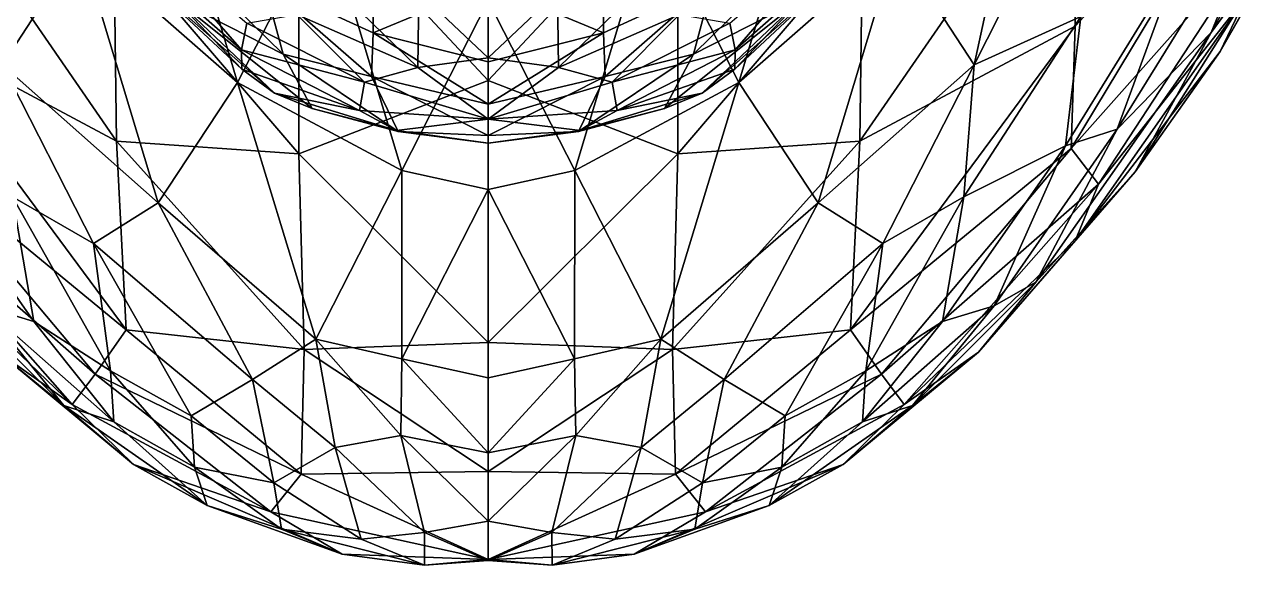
# Model space of a CAD drawing. Extents: x -4.7 to 4.7, y -9.2 to 22.6.
# Drawn here: x -0.36 to 0.6, y -9.237 to -8.816 of the extents above; entities that cross this region are included whole.
import ezdxf

# ---------------------------------------------------------------- set-up
doc = ezdxf.new("R2010")
doc.units = 0
doc.layers.add('BL_WHALE$LWO', color=1, linetype='CONTINUOUS')

msp = doc.modelspace()

# ---------------------------------------------------------------- linework, layer by layer
at = {"layer": 'BL_WHALE$LWO'}
for points in [[(0.456135, -8.81729, -0.105042), (0.45812, -8.6611, -0.26845), (0.609456, -8.55138, -0.252337)], [(0.610319, -8.65117, -0.133726), (0.456135, -8.81729, -0.105042), (0.609456, -8.55138, -0.252337)], [(0.724022, -8.56543, 0.071572), (0.629383, -8.72955, 0.193876), (0.568696, -8.83681, 0.154172)], [(0.589452, -8.79325, 0.071102), (0.724022, -8.56543, 0.071572), (0.568696, -8.83681, 0.154172)], [(0.561853, -8.82224, 0.268686), (0.629383, -8.72955, 0.193876), (0.676571, -8.61468, 0.232336)], [(0.614003, -8.69454, 0.304449), (0.561853, -8.82224, 0.268686), (0.676571, -8.61468, 0.232336)], [(0.489033, -8.62682, 0.414831), (0.414789, -8.67544, 0.421122), (0.377546, -8.84728, 0.418671)], [(0.460405, -8.80963, 0.39903), (0.489033, -8.62682, 0.414831), (0.377546, -8.84728, 0.418671)], [(0, -8.85945, -0.233557), (-0.147153, -8.70168, -0.371453), (0, -8.63672, -0.459902)], [(0.147153, -8.70168, -0.371453), (0, -8.85945, -0.233557), (0, -8.63672, -0.459902)], [(-0.316784, -8.75379, 0.424664), (-0.194824, -8.86097, 0.429667), (-0.254436, -8.66035, 0.413702)], [(-0.194824, -8.86097, 0.429667), (-0.127271, -8.72902, 0.415454), (-0.254436, -8.66035, 0.413702)], [(0.127271, -8.72902, 0.415454), (0.194824, -8.86097, 0.429667), (0.254436, -8.66035, 0.413702)], [(0.194824, -8.86097, 0.429667), (0.316784, -8.75379, 0.424664), (0.254436, -8.66035, 0.413702)], [(0.452933, -8.91237, 0.019079), (0.610319, -8.65117, -0.133726), (0.602468, -8.74385, -0.010172)], [(0.452933, -8.91237, 0.019079), (0.456135, -8.81729, -0.105042), (0.610319, -8.65117, -0.133726)], [(-0.288879, -8.90661, -0.10415), (-0.45812, -8.6611, -0.26845), (-0.290897, -8.74853, -0.264864)], [(-0.45812, -8.6611, -0.26845), (-0.288879, -8.90661, -0.10415), (-0.456135, -8.81729, -0.105042)], [(0.45812, -8.6611, -0.26845), (0.288879, -8.90661, -0.10415), (0.290897, -8.74853, -0.264864)], [(0.288879, -8.90661, -0.10415), (0.45812, -8.6611, -0.26845), (0.456135, -8.81729, -0.105042)], [(-0.316784, -8.75379, 0.424664), (-0.414789, -8.67544, 0.421122), (-0.377546, -8.84728, 0.418671)], [(0.414789, -8.67544, 0.421122), (0.316784, -8.75379, 0.424664), (0.377546, -8.84728, 0.418671)], [(0.48879, -8.89727, 0.336902), (0.614003, -8.69454, 0.304449), (0.536255, -8.76798, 0.365577)], [(0.614003, -8.69454, 0.304449), (0.48879, -8.89727, 0.336902), (0.561853, -8.82224, 0.268686)], [(-0.147153, -8.70168, -0.371453), (-0.147261, -8.91657, -0.136573), (-0.290897, -8.74853, -0.264864)], [(0, -8.85945, -0.233557), (-0.147261, -8.91657, -0.136573), (-0.147153, -8.70168, -0.371453)], [(0.147261, -8.91657, -0.136573), (0, -8.85945, -0.233557), (0.147153, -8.70168, -0.371453)], [(0.147261, -8.91657, -0.136573), (0.147153, -8.70168, -0.371453), (0.290897, -8.74853, -0.264864)], [(-0.127271, -8.72902, 0.415454), (-0.194824, -8.86097, 0.429667), (-0.067252, -8.92939, 0.432033)], [(-0.127271, -8.72902, 0.415454), (-0.067252, -8.92939, 0.432033), (0, -8.79741, 0.42039)], [(0.067252, -8.92939, 0.432033), (0.127271, -8.72902, 0.415454), (0, -8.79741, 0.42039)], [(0.194824, -8.86097, 0.429667), (0.127271, -8.72902, 0.415454), (0.067252, -8.92939, 0.432033)], [(0.629383, -8.72955, 0.193876), (0.502748, -8.93061, 0.227285), (0.568696, -8.83681, 0.154172)], [(0.561853, -8.82224, 0.268686), (0.502748, -8.93061, 0.227285), (0.629383, -8.72955, 0.193876)], [(-0.274851, -8.73998, 1.02053), (-0.191779, -8.83573, 1.03186), (-0.277966, -8.75958, 1.04835)], [(-0.191779, -8.83573, 1.03186), (-0.274851, -8.73998, 1.02053), (-0.187664, -8.81479, 1.00915)], [(-0.258285, -8.74173, 1.19388), (-0.159405, -8.83887, 1.17315), (-0.174284, -8.7831, 1.23305)], [(-0.258285, -8.74173, 1.19388), (-0.24281, -8.79609, 1.13018), (-0.159405, -8.83887, 1.17315)], [(0.159405, -8.83887, 1.17315), (0.258285, -8.74173, 1.19388), (0.174284, -8.7831, 1.23305)], [(0.24281, -8.79609, 1.13018), (0.258285, -8.74173, 1.19388), (0.159405, -8.83887, 1.17315)], [(0.274851, -8.73998, 1.02053), (0.191779, -8.83573, 1.03186), (0.187664, -8.81479, 1.00915)], [(0.191779, -8.83573, 1.03186), (0.274851, -8.73998, 1.02053), (0.277966, -8.75958, 1.04835)], [(0.474237, -8.94008, 0.100537), (0.452933, -8.91237, 0.019079), (0.602468, -8.74385, -0.010172)], [(0.589452, -8.79325, 0.071102), (0.474237, -8.94008, 0.100537), (0.602468, -8.74385, -0.010172)], [(-0.256382, -8.95459, 0.427212), (-0.316784, -8.75379, 0.424664), (-0.377546, -8.84728, 0.418671)], [(-0.316784, -8.75379, 0.424664), (-0.256382, -8.95459, 0.427212), (-0.194824, -8.86097, 0.429667)], [(-0.147261, -8.91657, -0.136573), (-0.288879, -8.90661, -0.10415), (-0.290897, -8.74853, -0.264864)], [(0.288879, -8.90661, -0.10415), (0.147261, -8.91657, -0.136573), (0.290897, -8.74853, -0.264864)], [(0.256382, -8.95459, 0.427212), (0.316784, -8.75379, 0.424664), (0.194824, -8.86097, 0.429667)], [(0.316784, -8.75379, 0.424664), (0.256382, -8.95459, 0.427212), (0.377546, -8.84728, 0.418671)], [(-0.269597, -8.77755, 1.10157), (-0.277966, -8.75958, 1.04835), (-0.191609, -8.85074, 1.05891)], [(-0.277966, -8.75958, 1.04835), (-0.191779, -8.83573, 1.03186), (-0.191609, -8.85074, 1.05891)], [(-0.089551, -8.82236, 1.24945), (-0.090028, -8.76049, 1.31963), (-0.174284, -8.7831, 1.23305)], [(0, -8.78505, 1.32427), (-0.090028, -8.76049, 1.31963), (-0.089551, -8.82236, 1.24945)], [(0.090028, -8.76049, 1.31963), (0, -8.78505, 1.32427), (0.089551, -8.82236, 1.24945)], [(0.090028, -8.76049, 1.31963), (0.089551, -8.82236, 1.24945), (0.174284, -8.7831, 1.23305)], [(0.277966, -8.75958, 1.04835), (0.269597, -8.77755, 1.10157), (0.191609, -8.85074, 1.05891)], [(0.191779, -8.83573, 1.03186), (0.277966, -8.75958, 1.04835), (0.191609, -8.85074, 1.05891)], [(0.448672, -8.91026, 0.375248), (0.48879, -8.89727, 0.336902), (0.536255, -8.76798, 0.365577)], [(0.460405, -8.80963, 0.39903), (0.448672, -8.91026, 0.375248), (0.536255, -8.76798, 0.365577)], [(-0.16612, -8.8693, 1.08298), (-0.269597, -8.77755, 1.10157), (-0.191609, -8.85074, 1.05891)], [(-0.269597, -8.77755, 1.10157), (-0.16612, -8.8693, 1.08298), (-0.24281, -8.79609, 1.13018)], [(-0.090768, -8.85642, 1.19454), (-0.089551, -8.82236, 1.24945), (-0.174284, -8.7831, 1.23305)], [(-0.159405, -8.83887, 1.17315), (-0.090768, -8.85642, 1.19454), (-0.174284, -8.7831, 1.23305)], [(0, -8.78505, 1.32427), (-0.089551, -8.82236, 1.24945), (0, -8.84501, 1.25357)], [(0, -8.84181, 0.99344), (-0.053934, -8.79072, 0.973703), (0, -8.78237, 0.972309)], [(0.053934, -8.79072, 0.973703), (0, -8.84181, 0.99344), (0, -8.78237, 0.972309)], [(0.089551, -8.82236, 1.24945), (0, -8.78505, 1.32427), (0, -8.84501, 1.25357)], [(0.089551, -8.82236, 1.24945), (0.090768, -8.85642, 1.19454), (0.174284, -8.7831, 1.23305)], [(0.090768, -8.85642, 1.19454), (0.159405, -8.83887, 1.17315), (0.174284, -8.7831, 1.23305)], [(0.269597, -8.77755, 1.10157), (0.16612, -8.8693, 1.08298), (0.191609, -8.85074, 1.05891)], [(0.16612, -8.8693, 1.08298), (0.269597, -8.77755, 1.10157), (0.24281, -8.79609, 1.13018)], [(-0.053934, -8.79072, 0.973703), (-0.054654, -8.84943, 0.997734), (-0.107696, -8.79787, 0.978209)], [(-0.054654, -8.84943, 0.997734), (-0.053934, -8.79072, 0.973703), (0, -8.84181, 0.99344)], [(0.053934, -8.79072, 0.973703), (0.054654, -8.84943, 0.997734), (0, -8.84181, 0.99344)], [(0.054654, -8.84943, 0.997734), (0.053934, -8.79072, 0.973703), (0.107696, -8.79787, 0.978209)], [(0.45599, -8.98421, 0.185372), (0.589452, -8.79325, 0.071102), (0.568696, -8.83681, 0.154172)], [(0.474237, -8.94008, 0.100537), (0.589452, -8.79325, 0.071102), (0.45599, -8.98421, 0.185372)], [(-0.159405, -8.83887, 1.17315), (-0.24281, -8.79609, 1.13018), (-0.136856, -8.88114, 1.10747)], [(-0.24281, -8.79609, 1.13018), (-0.16612, -8.8693, 1.08298), (-0.136856, -8.88114, 1.10747)], [(-0.054654, -8.84943, 0.997734), (-0.148652, -8.80817, 0.990422), (-0.107696, -8.79787, 0.978209)], [(-0.067252, -8.92939, 0.432033), (0, -8.94432, 0.434058), (0, -8.79741, 0.42039)], [(0, -8.94432, 0.434058), (0.067252, -8.92939, 0.432033), (0, -8.79741, 0.42039)], [(0.148652, -8.80817, 0.990422), (0.054654, -8.84943, 0.997734), (0.107696, -8.79787, 0.978209)], [(0.24281, -8.79609, 1.13018), (0.159405, -8.83887, 1.17315), (0.136856, -8.88114, 1.10747)], [(0.16612, -8.8693, 1.08298), (0.24281, -8.79609, 1.13018), (0.136856, -8.88114, 1.10747)], [(-0.148652, -8.80817, 0.990422), (-0.096261, -8.86071, 1.01173), (-0.187664, -8.81479, 1.00915)], [(-0.096261, -8.86071, 1.01173), (-0.148652, -8.80817, 0.990422), (-0.054654, -8.84943, 0.997734)], [(0.148652, -8.80817, 0.990422), (0.096261, -8.86071, 1.01173), (0.054654, -8.84943, 0.997734)], [(0.096261, -8.86071, 1.01173), (0.148652, -8.80817, 0.990422), (0.187664, -8.81479, 1.00915)], [(0.369593, -8.95, 0.404787), (0.460405, -8.80963, 0.39903), (0.377546, -8.84728, 0.418671)], [(0.460405, -8.80963, 0.39903), (0.369593, -8.95, 0.404787), (0.448672, -8.91026, 0.375248)], [(-0.456135, -8.81729, -0.105042), (-0.288879, -8.90661, -0.10415), (-0.28148, -9.05351, 0.065665)], [(-0.452933, -8.91237, 0.019079), (-0.456135, -8.81729, -0.105042), (-0.28148, -9.05351, 0.065665)], [(-0.096261, -8.86071, 1.01173), (-0.191779, -8.83573, 1.03186), (-0.187664, -8.81479, 1.00915)], [(-0.089551, -8.82236, 1.24945), (-0.090768, -8.85642, 1.19454), (0, -8.87781, 1.1998)], [(-0.089551, -8.82236, 1.24945), (0, -8.87781, 1.1998), (0, -8.84501, 1.25357)], [(0, -8.87781, 1.1998), (0.089551, -8.82236, 1.24945), (0, -8.84501, 1.25357)], [(0.090768, -8.85642, 1.19454), (0.089551, -8.82236, 1.24945), (0, -8.87781, 1.1998)], [(0.191779, -8.83573, 1.03186), (0.096261, -8.86071, 1.01173), (0.187664, -8.81479, 1.00915)], [(0.288879, -8.90661, -0.10415), (0.456135, -8.81729, -0.105042), (0.28148, -9.05351, 0.065665)], [(0.456135, -8.81729, -0.105042), (0.452933, -8.91237, 0.019079), (0.28148, -9.05351, 0.065665)], [(0.502748, -8.93061, 0.227285), (0.561853, -8.82224, 0.268686), (0.425608, -9.01632, 0.298777)], [(0.561853, -8.82224, 0.268686), (0.48879, -8.89727, 0.336902), (0.425608, -9.01632, 0.298777)], [(-0.191779, -8.83573, 1.03186), (-0.100137, -8.88282, 1.03883), (-0.191609, -8.85074, 1.05891)], [(-0.100137, -8.88282, 1.03883), (-0.191779, -8.83573, 1.03186), (-0.096261, -8.86071, 1.01173)], [(-0.070094, -8.89915, 1.12658), (-0.159405, -8.83887, 1.17315), (-0.136856, -8.88114, 1.10747)], [(-0.159405, -8.83887, 1.17315), (-0.070094, -8.89915, 1.12658), (-0.090768, -8.85642, 1.19454)], [(-0.054654, -8.84943, 0.997734), (0, -8.84181, 0.99344), (0, -8.88956, 1.03063)], [(0, -8.84181, 0.99344), (0.054654, -8.84943, 0.997734), (0, -8.88956, 1.03063)], [(0.159405, -8.83887, 1.17315), (0.070094, -8.89915, 1.12658), (0.136856, -8.88114, 1.10747)], [(0.070094, -8.89915, 1.12658), (0.159405, -8.83887, 1.17315), (0.090768, -8.85642, 1.19454)], [(0.191779, -8.83573, 1.03186), (0.100137, -8.88282, 1.03883), (0.096261, -8.86071, 1.01173)], [(0.100137, -8.88282, 1.03883), (0.191779, -8.83573, 1.03186), (0.191609, -8.85074, 1.05891)], [(0.502748, -8.93061, 0.227285), (0.45599, -8.98421, 0.185372), (0.568696, -8.83681, 0.154172)], [(-0.306697, -8.98616, 0.417128), (-0.256382, -8.95459, 0.427212), (-0.377546, -8.84728, 0.418671)], [(-0.369593, -8.95, 0.404787), (-0.306697, -8.98616, 0.417128), (-0.377546, -8.84728, 0.418671)], [(-0.100137, -8.88282, 1.03883), (-0.16612, -8.8693, 1.08298), (-0.191609, -8.85074, 1.05891)], [(-0.096261, -8.86071, 1.01173), (-0.054654, -8.84943, 0.997734), (0, -8.88956, 1.03063)], [(0.054654, -8.84943, 0.997734), (0.096261, -8.86071, 1.01173), (0, -8.88956, 1.03063)], [(0.16612, -8.8693, 1.08298), (0.100137, -8.88282, 1.03883), (0.191609, -8.85074, 1.05891)], [(0.256382, -8.95459, 0.427212), (0.306697, -8.98616, 0.417128), (0.377546, -8.84728, 0.418671)], [(0.306697, -8.98616, 0.417128), (0.369593, -8.95, 0.404787), (0.377546, -8.84728, 0.418671)], [(-0.194824, -8.86097, 0.429667), (-0.256382, -8.95459, 0.427212), (-0.133989, -9.06078, 0.426825)], [(-0.067252, -8.92939, 0.432033), (-0.194824, -8.86097, 0.429667), (-0.133989, -9.06078, 0.426825)], [(-0.147261, -8.91657, -0.136573), (0, -8.85945, -0.233557), (0, -9.06325, 0.010868)], [(-0.100137, -8.88282, 1.03883), (-0.096261, -8.86071, 1.01173), (0, -8.88956, 1.03063)], [(0, -8.87781, 1.1998), (-0.090768, -8.85642, 1.19454), (0, -8.9023, 1.14184)], [(-0.090768, -8.85642, 1.19454), (-0.070094, -8.89915, 1.12658), (0, -8.9023, 1.14184)], [(0.090768, -8.85642, 1.19454), (0, -8.87781, 1.1998), (0, -8.9023, 1.14184)], [(0.070094, -8.89915, 1.12658), (0.090768, -8.85642, 1.19454), (0, -8.9023, 1.14184)], [(0, -8.85945, -0.233557), (0.147261, -8.91657, -0.136573), (0, -9.06325, 0.010868)], [(0.096261, -8.86071, 1.01173), (0.100137, -8.88282, 1.03883), (0, -8.88956, 1.03063)], [(0.194824, -8.86097, 0.429667), (0.067252, -8.92939, 0.432033), (0.133989, -9.06078, 0.426825)], [(0.256382, -8.95459, 0.427212), (0.194824, -8.86097, 0.429667), (0.133989, -9.06078, 0.426825)], [(-0.16612, -8.8693, 1.08298), (-0.071385, -8.89844, 1.06631), (-0.136856, -8.88114, 1.10747)], [(-0.071385, -8.89844, 1.06631), (-0.16612, -8.8693, 1.08298), (-0.100137, -8.88282, 1.03883)], [(0.071385, -8.89844, 1.06631), (0.16612, -8.8693, 1.08298), (0.136856, -8.88114, 1.10747)], [(0.16612, -8.8693, 1.08298), (0.071385, -8.89844, 1.06631), (0.100137, -8.88282, 1.03883)], [(-0.071385, -8.89844, 1.06631), (-0.070094, -8.89915, 1.12658), (-0.136856, -8.88114, 1.10747)], [(0.070094, -8.89915, 1.12658), (0.071385, -8.89844, 1.06631), (0.136856, -8.88114, 1.10747)], [(-0.071385, -8.89844, 1.06631), (-0.100137, -8.88282, 1.03883), (0, -8.88956, 1.03063)], [(0, -8.90831, 1.08441), (-0.071385, -8.89844, 1.06631), (0, -8.88956, 1.03063)], [(0.100137, -8.88282, 1.03883), (0.071385, -8.89844, 1.06631), (0, -8.88956, 1.03063)], [(0.071385, -8.89844, 1.06631), (0, -8.90831, 1.08441), (0, -8.88956, 1.03063)], [(0, -8.90831, 1.08441), (-0.070094, -8.89915, 1.12658), (-0.071385, -8.89844, 1.06631)], [(-0.070094, -8.89915, 1.12658), (0, -8.90831, 1.08441), (0, -8.9023, 1.14184)], [(0.070094, -8.89915, 1.12658), (0, -8.90831, 1.08441), (0.071385, -8.89844, 1.06631)], [(0, -8.90831, 1.08441), (0.070094, -8.89915, 1.12658), (0, -8.9023, 1.14184)], [(0.48879, -8.89727, 0.336902), (0.393208, -9.03472, 0.339935), (0.425608, -9.01632, 0.298777)], [(0.48879, -8.89727, 0.336902), (0.448672, -8.91026, 0.375248), (0.393208, -9.03472, 0.339935)], [(-0.288879, -8.90661, -0.10415), (-0.143126, -9.06876, 0.03048), (-0.28148, -9.05351, 0.065665)], [(-0.143126, -9.06876, 0.03048), (-0.288879, -8.90661, -0.10415), (-0.147261, -8.91657, -0.136573)], [(0.143126, -9.06876, 0.03048), (0.288879, -8.90661, -0.10415), (0.28148, -9.05351, 0.065665)], [(0.288879, -8.90661, -0.10415), (0.143126, -9.06876, 0.03048), (0.147261, -8.91657, -0.136573)], [(-0.452933, -8.91237, 0.019079), (-0.305526, -9.08787, 0.140863), (-0.474237, -8.94008, 0.100537)], [(-0.305526, -9.08787, 0.140863), (-0.452933, -8.91237, 0.019079), (-0.28148, -9.05351, 0.065665)], [(-0.448672, -8.91026, 0.375248), (-0.393208, -9.03472, 0.339935), (-0.353016, -9.04707, 0.375469)], [(-0.369593, -8.95, 0.404787), (-0.448672, -8.91026, 0.375248), (-0.353016, -9.04707, 0.375469)], [(-0.143126, -9.06876, 0.03048), (-0.147261, -8.91657, -0.136573), (0, -9.06325, 0.010868)], [(0.147261, -8.91657, -0.136573), (0.143126, -9.06876, 0.03048), (0, -9.06325, 0.010868)], [(0.452933, -8.91237, 0.019079), (0.305526, -9.08787, 0.140863), (0.28148, -9.05351, 0.065665)], [(0.305526, -9.08787, 0.140863), (0.452933, -8.91237, 0.019079), (0.474237, -8.94008, 0.100537)], [(0.393208, -9.03472, 0.339935), (0.448672, -8.91026, 0.375248), (0.353016, -9.04707, 0.375469)], [(0.448672, -8.91026, 0.375248), (0.369593, -8.95, 0.404787), (0.353016, -9.04707, 0.375469)], [(-0.067039, -9.07595, 0.430802), (-0.067252, -8.92939, 0.432033), (-0.133989, -9.06078, 0.426825)], [(-0.067252, -8.92939, 0.432033), (-0.067039, -9.07595, 0.430802), (0, -8.94432, 0.434058)], [(0.067039, -9.07595, 0.430802), (0.067252, -8.92939, 0.432033), (0, -8.94432, 0.434058)], [(0.067252, -8.92939, 0.432033), (0.067039, -9.07595, 0.430802), (0.133989, -9.06078, 0.426825)], [(0.380939, -9.07091, 0.260001), (0.502748, -8.93061, 0.227285), (0.425608, -9.01632, 0.298777)], [(0.380939, -9.07091, 0.260001), (0.45599, -8.98421, 0.185372), (0.502748, -8.93061, 0.227285)], [(-0.45599, -8.98421, 0.185372), (-0.474237, -8.94008, 0.100537), (-0.32328, -9.11162, 0.22144)], [(-0.474237, -8.94008, 0.100537), (-0.305526, -9.08787, 0.140863), (-0.32328, -9.11162, 0.22144)], [(0, -8.94432, 0.434058), (-0.067039, -9.07595, 0.430802), (0, -9.09083, 0.432372)], [(0.067039, -9.07595, 0.430802), (0, -8.94432, 0.434058), (0, -9.09083, 0.432372)], [(0.305526, -9.08787, 0.140863), (0.474237, -8.94008, 0.100537), (0.32328, -9.11162, 0.22144)], [(0.474237, -8.94008, 0.100537), (0.45599, -8.98421, 0.185372), (0.32328, -9.11162, 0.22144)], [(-0.293518, -9.08534, 0.390842), (-0.369593, -8.95, 0.404787), (-0.353016, -9.04707, 0.375469)], [(-0.293518, -9.08534, 0.390842), (-0.306697, -8.98616, 0.417128), (-0.369593, -8.95, 0.404787)], [(-0.183246, -9.09201, 0.418264), (-0.256382, -8.95459, 0.427212), (-0.306697, -8.98616, 0.417128)], [(-0.256382, -8.95459, 0.427212), (-0.183246, -9.09201, 0.418264), (-0.133989, -9.06078, 0.426825)], [(0.183246, -9.09201, 0.418264), (0.256382, -8.95459, 0.427212), (0.133989, -9.06078, 0.426825)], [(0.256382, -8.95459, 0.427212), (0.183246, -9.09201, 0.418264), (0.306697, -8.98616, 0.417128)], [(0.369593, -8.95, 0.404787), (0.293518, -9.08534, 0.390842), (0.353016, -9.04707, 0.375469)], [(0.306697, -8.98616, 0.417128), (0.293518, -9.08534, 0.390842), (0.369593, -8.95, 0.404787)], [(-0.380939, -9.07091, 0.260001), (-0.45599, -8.98421, 0.185372), (-0.32328, -9.11162, 0.22144)], [(-0.183246, -9.09201, 0.418264), (-0.306697, -8.98616, 0.417128), (-0.230758, -9.12022, 0.400255)], [(-0.306697, -8.98616, 0.417128), (-0.293518, -9.08534, 0.390842), (-0.230758, -9.12022, 0.400255)], [(0.306697, -8.98616, 0.417128), (0.183246, -9.09201, 0.418264), (0.230758, -9.12022, 0.400255)], [(0.293518, -9.08534, 0.390842), (0.306697, -8.98616, 0.417128), (0.230758, -9.12022, 0.400255)], [(0.45599, -8.98421, 0.185372), (0.380939, -9.07091, 0.260001), (0.32328, -9.11162, 0.22144)], [(-0.329745, -9.11228, 0.323634), (-0.393208, -9.03472, 0.339935), (-0.425608, -9.01632, 0.298777)], [(-0.380939, -9.07091, 0.260001), (-0.329745, -9.11228, 0.323634), (-0.425608, -9.01632, 0.298777)], [(0.393208, -9.03472, 0.339935), (0.329745, -9.11228, 0.323634), (0.425608, -9.01632, 0.298777)], [(0.329745, -9.11228, 0.323634), (0.380939, -9.07091, 0.260001), (0.425608, -9.01632, 0.298777)], [(-0.393208, -9.03472, 0.339935), (-0.290937, -9.12509, 0.363145), (-0.353016, -9.04707, 0.375469)], [(-0.393208, -9.03472, 0.339935), (-0.329745, -9.11228, 0.323634), (-0.290937, -9.12509, 0.363145)], [(0.290937, -9.12509, 0.363145), (0.393208, -9.03472, 0.339935), (0.353016, -9.04707, 0.375469)], [(0.329745, -9.11228, 0.323634), (0.393208, -9.03472, 0.339935), (0.290937, -9.12509, 0.363145)], [(-0.290937, -9.12509, 0.363145), (-0.293518, -9.08534, 0.390842), (-0.353016, -9.04707, 0.375469)], [(-0.145459, -9.16571, 0.162451), (-0.305526, -9.08787, 0.140863), (-0.28148, -9.05351, 0.065665)], [(-0.143126, -9.06876, 0.03048), (-0.145459, -9.16571, 0.162451), (-0.28148, -9.05351, 0.065665)], [(0.145459, -9.16571, 0.162451), (0.143126, -9.06876, 0.03048), (0.28148, -9.05351, 0.065665)], [(0.305526, -9.08787, 0.140863), (0.145459, -9.16571, 0.162451), (0.28148, -9.05351, 0.065665)], [(0.293518, -9.08534, 0.390842), (0.290937, -9.12509, 0.363145), (0.353016, -9.04707, 0.375469)], [(-0.183246, -9.09201, 0.418264), (-0.118926, -9.14502, 0.415039), (-0.133989, -9.06078, 0.426825)], [(0, -9.16359, 0.137252), (-0.143126, -9.06876, 0.03048), (0, -9.06325, 0.010868)], [(-0.067937, -9.13574, 0.421009), (-0.067039, -9.07595, 0.430802), (-0.133989, -9.06078, 0.426825)], [(-0.118926, -9.14502, 0.415039), (-0.067937, -9.13574, 0.421009), (-0.133989, -9.06078, 0.426825)], [(0.143126, -9.06876, 0.03048), (0, -9.16359, 0.137252), (0, -9.06325, 0.010868)], [(0.067039, -9.07595, 0.430802), (0.067937, -9.13574, 0.421009), (0.133989, -9.06078, 0.426825)], [(0.067937, -9.13574, 0.421009), (0.118926, -9.14502, 0.415039), (0.133989, -9.06078, 0.426825)], [(0.118926, -9.14502, 0.415039), (0.183246, -9.09201, 0.418264), (0.133989, -9.06078, 0.426825)], [(-0.275707, -9.15812, 0.282266), (-0.380939, -9.07091, 0.260001), (-0.32328, -9.11162, 0.22144)], [(-0.380939, -9.07091, 0.260001), (-0.275707, -9.15812, 0.282266), (-0.329745, -9.11228, 0.323634)], [(-0.145459, -9.16571, 0.162451), (-0.143126, -9.06876, 0.03048), (0, -9.16359, 0.137252)], [(0.143126, -9.06876, 0.03048), (0.145459, -9.16571, 0.162451), (0, -9.16359, 0.137252)], [(0.380939, -9.07091, 0.260001), (0.275707, -9.15812, 0.282266), (0.32328, -9.11162, 0.22144)], [(0.275707, -9.15812, 0.282266), (0.380939, -9.07091, 0.260001), (0.329745, -9.11228, 0.323634)], [(-0.067039, -9.07595, 0.430802), (-0.067937, -9.13574, 0.421009), (0, -9.14925, 0.421598)], [(-0.067039, -9.07595, 0.430802), (0, -9.14925, 0.421598), (0, -9.09083, 0.432372)], [(0, -9.14925, 0.421598), (0.067039, -9.07595, 0.430802), (0, -9.09083, 0.432372)], [(0.067937, -9.13574, 0.421009), (0.067039, -9.07595, 0.430802), (0, -9.14925, 0.421598)], [(-0.305526, -9.08787, 0.140863), (-0.168835, -9.19507, 0.24398), (-0.32328, -9.11162, 0.22144)], [(-0.168835, -9.19507, 0.24398), (-0.305526, -9.08787, 0.140863), (-0.145459, -9.16571, 0.162451)], [(-0.293518, -9.08534, 0.390842), (-0.228163, -9.1604, 0.376021), (-0.230758, -9.12022, 0.400255)], [(-0.290937, -9.12509, 0.363145), (-0.228163, -9.1604, 0.376021), (-0.293518, -9.08534, 0.390842)], [(-0.166518, -9.17253, 0.395395), (-0.183246, -9.09201, 0.418264), (-0.230758, -9.12022, 0.400255)], [(-0.166518, -9.17253, 0.395395), (-0.118926, -9.14502, 0.415039), (-0.183246, -9.09201, 0.418264)], [(0.118926, -9.14502, 0.415039), (0.166518, -9.17253, 0.395395), (0.183246, -9.09201, 0.418264)], [(0.305526, -9.08787, 0.140863), (0.168835, -9.19507, 0.24398), (0.145459, -9.16571, 0.162451)], [(0.183246, -9.09201, 0.418264), (0.166518, -9.17253, 0.395395), (0.230758, -9.12022, 0.400255)], [(0.168835, -9.19507, 0.24398), (0.305526, -9.08787, 0.140863), (0.32328, -9.11162, 0.22144)], [(0.228163, -9.1604, 0.376021), (0.293518, -9.08534, 0.390842), (0.230758, -9.12022, 0.400255)], [(0.228163, -9.1604, 0.376021), (0.290937, -9.12509, 0.363145), (0.293518, -9.08534, 0.390842)], [(-0.168835, -9.19507, 0.24398), (-0.275707, -9.15812, 0.282266), (-0.32328, -9.11162, 0.22144)], [(0.275707, -9.15812, 0.282266), (0.168835, -9.19507, 0.24398), (0.32328, -9.11162, 0.22144)], [(-0.290937, -9.12509, 0.363145), (-0.329745, -9.11228, 0.323634), (-0.218305, -9.19006, 0.342551)], [(-0.329745, -9.11228, 0.323634), (-0.275707, -9.15812, 0.282266), (-0.218305, -9.19006, 0.342551)], [(-0.228163, -9.1604, 0.376021), (-0.166518, -9.17253, 0.395395), (-0.230758, -9.12022, 0.400255)], [(0.166518, -9.17253, 0.395395), (0.228163, -9.1604, 0.376021), (0.230758, -9.12022, 0.400255)], [(0.329745, -9.11228, 0.323634), (0.290937, -9.12509, 0.363145), (0.218305, -9.19006, 0.342551)], [(0.275707, -9.15812, 0.282266), (0.329745, -9.11228, 0.323634), (0.218305, -9.19006, 0.342551)], [(-0.228163, -9.1604, 0.376021), (-0.290937, -9.12509, 0.363145), (-0.218305, -9.19006, 0.342551)], [(0.290937, -9.12509, 0.363145), (0.228163, -9.1604, 0.376021), (0.218305, -9.19006, 0.342551)], [(-0.118926, -9.14502, 0.415039), (-0.04953, -9.211, 0.390512), (-0.067937, -9.13574, 0.421009)], [(0, -9.14925, 0.421598), (-0.067937, -9.13574, 0.421009), (0, -9.20223, 0.397326)], [(-0.067937, -9.13574, 0.421009), (-0.04953, -9.211, 0.390512), (0, -9.20223, 0.397326)], [(0.067937, -9.13574, 0.421009), (0, -9.14925, 0.421598), (0, -9.20223, 0.397326)], [(0.04953, -9.211, 0.390512), (0.067937, -9.13574, 0.421009), (0, -9.20223, 0.397326)], [(0.04953, -9.211, 0.390512), (0.118926, -9.14502, 0.415039), (0.067937, -9.13574, 0.421009)], [(-0.118926, -9.14502, 0.415039), (-0.166518, -9.17253, 0.395395), (-0.098722, -9.21628, 0.380192)], [(-0.04953, -9.211, 0.390512), (-0.118926, -9.14502, 0.415039), (-0.098722, -9.21628, 0.380192)], [(0.118926, -9.14502, 0.415039), (0.04953, -9.211, 0.390512), (0.098722, -9.21628, 0.380192)], [(0.166518, -9.17253, 0.395395), (0.118926, -9.14502, 0.415039), (0.098722, -9.21628, 0.380192)], [(-0.275707, -9.15812, 0.282266), (-0.113432, -9.22799, 0.311704), (-0.218305, -9.19006, 0.342551)], [(-0.113432, -9.22799, 0.311704), (-0.275707, -9.15812, 0.282266), (-0.168835, -9.19507, 0.24398)], [(0.113432, -9.22799, 0.311704), (0.275707, -9.15812, 0.282266), (0.218305, -9.19006, 0.342551)], [(0.275707, -9.15812, 0.282266), (0.113432, -9.22799, 0.311704), (0.168835, -9.19507, 0.24398)], [(-0.160621, -9.20844, 0.364335), (-0.228163, -9.1604, 0.376021), (-0.218305, -9.19006, 0.342551)], [(-0.228163, -9.1604, 0.376021), (-0.160621, -9.20844, 0.364335), (-0.166518, -9.17253, 0.395395)], [(-0.168835, -9.19507, 0.24398), (-0.145459, -9.16571, 0.162451), (0, -9.23217, 0.27917)], [(-0.145459, -9.16571, 0.162451), (0, -9.16359, 0.137252), (0, -9.23217, 0.27917)], [(0, -9.16359, 0.137252), (0.145459, -9.16571, 0.162451), (0, -9.23217, 0.27917)], [(0.145459, -9.16571, 0.162451), (0.168835, -9.19507, 0.24398), (0, -9.23217, 0.27917)], [(0.228163, -9.1604, 0.376021), (0.160621, -9.20844, 0.364335), (0.218305, -9.19006, 0.342551)], [(0.160621, -9.20844, 0.364335), (0.228163, -9.1604, 0.376021), (0.166518, -9.17253, 0.395395)], [(-0.166518, -9.17253, 0.395395), (-0.160621, -9.20844, 0.364335), (-0.098722, -9.21628, 0.380192)], [(0.160621, -9.20844, 0.364335), (0.166518, -9.17253, 0.395395), (0.098722, -9.21628, 0.380192)], [(-0.113432, -9.22799, 0.311704), (-0.160621, -9.20844, 0.364335), (-0.218305, -9.19006, 0.342551)], [(-0.113432, -9.22799, 0.311704), (-0.168835, -9.19507, 0.24398), (0, -9.23217, 0.27917)], [(0.168835, -9.19507, 0.24398), (0.113432, -9.22799, 0.311704), (0, -9.23217, 0.27917)], [(0.160621, -9.20844, 0.364335), (0.113432, -9.22799, 0.311704), (0.218305, -9.19006, 0.342551)], [(-0.04953, -9.211, 0.390512), (0, -9.23294, 0.34404), (0, -9.20223, 0.397326)], [(0, -9.23294, 0.34404), (0.04953, -9.211, 0.390512), (0, -9.20223, 0.397326)], [(-0.160621, -9.20844, 0.364335), (-0.049572, -9.23664, 0.333626), (-0.098722, -9.21628, 0.380192)], [(-0.049572, -9.23664, 0.333626), (-0.160621, -9.20844, 0.364335), (-0.113432, -9.22799, 0.311704)], [(-0.049572, -9.23664, 0.333626), (-0.04953, -9.211, 0.390512), (-0.098722, -9.21628, 0.380192)], [(0, -9.23294, 0.34404), (-0.04953, -9.211, 0.390512), (-0.049572, -9.23664, 0.333626)], [(0.04953, -9.211, 0.390512), (0, -9.23294, 0.34404), (0.049572, -9.23664, 0.333626)], [(0.04953, -9.211, 0.390512), (0.049572, -9.23664, 0.333626), (0.098722, -9.21628, 0.380192)], [(0.049572, -9.23664, 0.333626), (0.160621, -9.20844, 0.364335), (0.098722, -9.21628, 0.380192)], [(0.160621, -9.20844, 0.364335), (0.049572, -9.23664, 0.333626), (0.113432, -9.22799, 0.311704)], [(-0.049572, -9.23664, 0.333626), (-0.113432, -9.22799, 0.311704), (0, -9.23217, 0.27917)], [(0, -9.23294, 0.34404), (-0.049572, -9.23664, 0.333626), (0, -9.23217, 0.27917)], [(0.113432, -9.22799, 0.311704), (0.049572, -9.23664, 0.333626), (0, -9.23217, 0.27917)], [(0.049572, -9.23664, 0.333626), (0, -9.23294, 0.34404), (0, -9.23217, 0.27917)]]:
    msp.add_3dface(points, dxfattribs=at)

doc.saveas('drawing.dxf')
